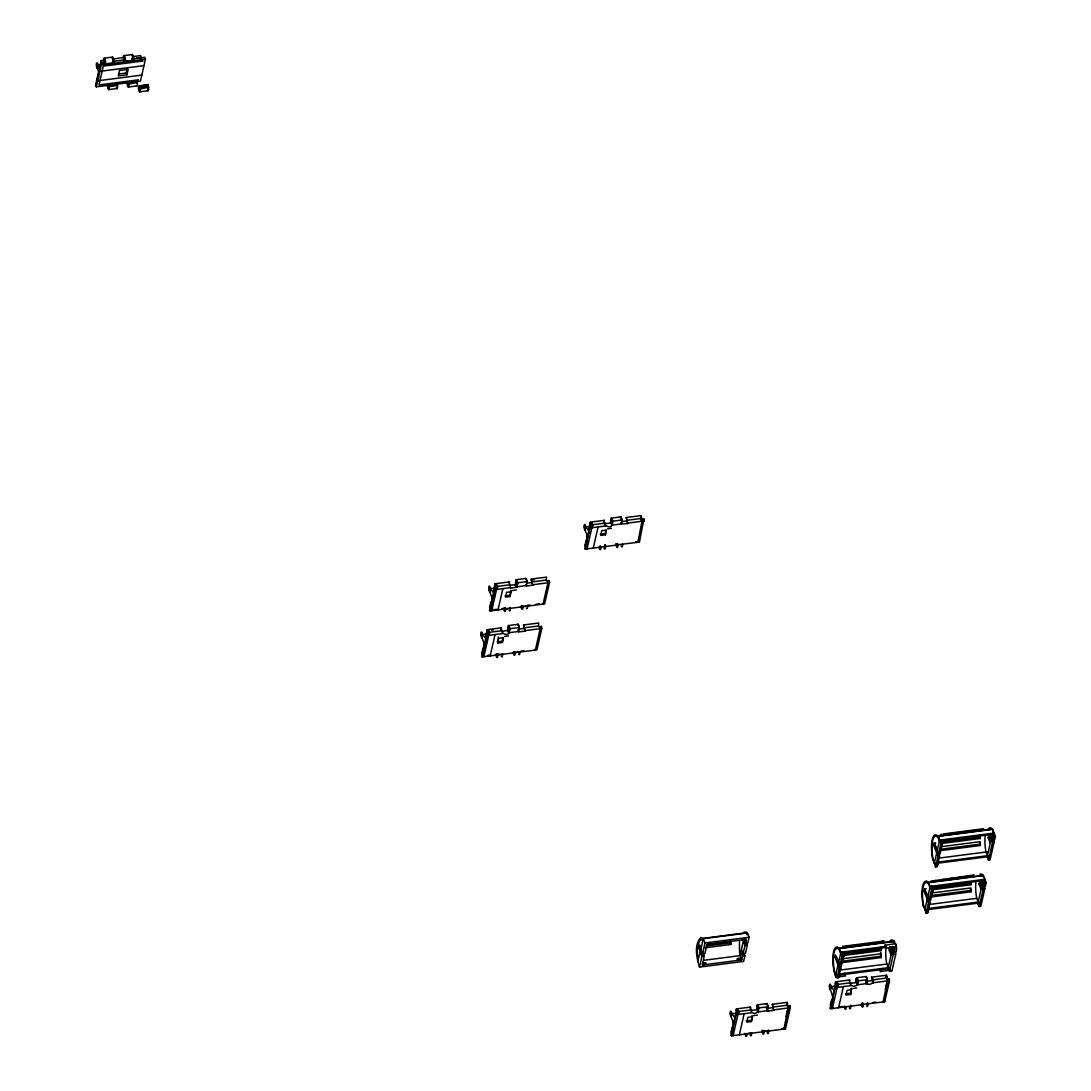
<?xml version="1.0" encoding="UTF-8"?>
<svg xmlns="http://www.w3.org/2000/svg" width="1091" height="1091" viewBox="0 0 1091 1091"><rect width="100%" height="100%" fill="white"/><g stroke="black" fill="none" stroke-linecap="round" stroke-linejoin="round"><path stroke-width="1.5" d="M881.187 957.571L880.601 952.634L881.187 957.571L841.352 962.726M507.888 627.584L507.915 626.889A3 0.9 82.6 0 1 509.524 627.189A3 0.9 82.6 0 1 509.156 631.484L508.201 629.848A3 0.9 82.6 0 1 507.888 627.584L507.601 631.798M515.675 581.694L515.702 580.998A2.987 0.9 82.6 0 1 517.311 581.298A2.987 0.9 82.6 0 1 516.943 585.581L516.002 583.958A2.987 0.9 82.6 0 1 515.675 581.694L515.388 585.894M610.769 520.107L610.783 519.411A2.959 0.9 82.6 0 1 612.378 519.711A2.959 0.9 82.6 0 1 612.024 523.966L611.083 522.344A2.959 0.9 82.6 0 1 610.769 520.107L610.565 522.875M616.524 543.877L617.042 545.786L617.111 543.754M835.12 974.318L836.006 977.481L833.456 967.676A19.352 5.85 82.6 0 1 838.079 947.383L839.484 948.584L841.938 956.63L839.784 966.108L841.338 965.903L843.793 955.102L843.029 955.211L843.493 956.425L841.938 956.63M886.151 948.12L885.265 944.956L886.151 948.12L896.407 946.797L896.093 944.274L895.52 943.633L885.033 945.256M842.975 955.58L881.16 950.629L881.064 946.961M881.16 950.629L881.473 947.997M932.273 889.751L971.017 884.746L970.704 882.346M971.017 884.746L971.331 882.06M980.291 838.474L980.195 834.765L980.291 838.474L941.697 843.479M705.25 947.779L730.738 944.479L730.274 941.11M730.738 944.479L731.079 941.56L707.186 944.642M739.48 941.247L739.575 952.675L741.689 959.903L702.222 965.017L704.295 955.907L702.631 951.638L700.299 951.938L697.613 961.471M129.011 82.602L128.915 83.516A2.959 0.9 82.6 0 1 128.247 86.98A2.959 0.9 82.6 0 1 127.17 82.439M137.33 81.525L137.234 82.439A2.959 0.9 82.6 0 1 136.443 85.794M147.476 90.239A2.959 0.9 82.6 0 0 148.485 90.28A2.959 0.9 82.6 0 0 148.526 87.294L147.899 84.484L139.116 85.971A2.959 0.9 82.6 0 0 138.489 88.916A2.959 0.9 82.6 0 0 139.825 91.821A2.959 0.9 82.6 0 0 140.221 88.371L140.303 87.389L148.621 86.312M109.277 85.153L108.895 86.775L108.186 84.948M117.583 84.075L117.214 85.712M104.654 63.878L104.491 59.869L104.981 62.01L104.231 61.014L103.7 62.61L104.804 64.014A2.959 0.9 82.6 0 0 105.541 61.328A2.959 0.9 82.6 0 0 104.259 58.178A2.959 0.9 82.6 0 0 103.754 61.396L103.809 61.682M124.019 57.618L124.592 59.732L124.251 57.305L112.646 59.187M526.435 582.335L526.421 581.162M762.623 1030.381L763.1 1032.522L763.168 1030.504M104.422 60.25L101.136 60.673L95.585 85.003L96.294 86.83L140.425 81.129L145.444 59.132L144.735 57.305L131.752 58.982M96.294 86.83L101.313 64.846L100.604 63.019L103.7 62.61M101.586 63.646L101.136 60.673M138.475 79.807L98.995 84.907L103.277 66.169L142.744 61.055L124.183 61.887L123.501 58.764A2.959 0.9 82.6 0 1 124.047 55.614A2.959 0.9 82.6 0 1 125.301 58.859A2.959 0.9 82.6 0 1 124.538 61.437L123.842 58.423L123.569 59.119M126.938 74.829L128.165 69.415L119.464 70.533L118.237 75.947L126.938 74.829L126.229 73.002L127.156 68.938M141.066 58.532L140.603 55.573L132.379 56.637M489.777 591.895L490.459 588.24A2.987 0.9 82.6 0 0 488.782 586.931A2.987 0.9 82.6 0 0 489.777 591.895L492.668 599.3L492.614 603.514M481.936 637.826L482.617 634.157A3 0.914 82.6 0 0 480.926 632.848A3 0.914 82.6 0 0 481.936 637.826L484.827 645.231L484.199 647.972L483.859 642.763M516.766 583.862L516.534 581.394L516.97 587.258L510.615 588.09L509.197 581.939L495.069 583.767L493.814 589.235L494.141 592.836M494.959 588.717L495.709 585.431L496.964 585.267L497.537 587.272L494.714 587.64L489.504 610.483L490.159 610.96L544.627 603.909L549.496 582.58L549.182 580.589L546.359 580.944L546.4 577.125L531.331 579.076L532.735 585.226L526.38 586.044L526.312 584.34M493.009 597.786L493.705 594.759M490.159 610.96L495.028 589.617L494.714 587.64M496.964 585.267L495.464 586.522L494.809 584.858M508.842 629.793C511.406 637.185 499.801 635.085 501.383 627.83L487.227 629.671L485.972 635.153L486.695 637.008M491.727 610.755L496.596 589.426L496.119 588.185M487.132 634.621L487.882 631.334L489.136 631.171L489.709 633.175L486.872 633.544L481.649 656.455L482.304 656.932L536.908 649.868L541.791 628.471L541.477 626.479L538.654 626.848L538.681 623.002L523.571 624.966L524.989 631.13L518.62 631.948L518.552 630.23A3 0.9 82.6 0 0 519.139 626.698A3 0.9 82.6 0 0 517.584 624.638M497.373 588.022L497.537 587.272M485.863 640.676L486.177 639.299L482.686 634.526L487.404 633.912M482.304 656.932L487.186 635.535L486.872 633.544M488.386 634.457L489.136 631.171M483.872 656.727L488.754 635.33L488.277 634.103L489.709 633.175M498.001 609.951L502.869 588.608M490.173 655.909L495.055 634.526M508.938 583.03L509.197 581.939M497.687 643.063L498.792 638.249L503.51 637.635L502.405 642.463L497.687 643.063L498.301 637.008M501.383 627.83L501.137 628.934C501.124 635.044 509.674 626.37 509.292 632.671L518.73 631.457L518.007 629.602M510.206 596.532L510.82 590.476L510.206 596.532L505.501 597.132L506.592 592.318L511.311 591.717M502.405 642.463L502.651 638.003M516.97 587.258L516.016 584.053L517.079 586.767L526.503 585.553M532.735 585.226L531.331 579.076M524.989 631.13L523.571 624.966M546.209 593.64L549.182 580.589M540.727 629.752L541.477 626.479M585.131 530.212L585.799 526.598A2.959 0.9 82.6 0 0 584.135 525.303A2.959 0.9 82.6 0 0 585.131 530.212L587.981 537.536M611.71 522.289C614.206 529.64 602.614 527.335 604.346 520.352L590.354 522.166L589.126 527.58L589.836 529.408M617.274 544.177L618.215 544.859L585.499 549.087L584.844 548.623L590.013 525.985L592.808 525.63L592.236 523.653L590.995 523.803L590.258 527.062M586.426 543.85L585.69 547.109L585.049 545.459L586.276 540.045L586.985 541.872M585.499 549.087L590.013 525.985M591.499 526.898L592.236 523.653M592.808 525.63L592.631 526.38L591.99 524.73L590.749 524.894L590.108 523.244L592.44 522.944M593.272 548.077L598.086 526.953M604.1 521.43L604.346 520.352M605.341 534.795L606.432 530.021L601.768 530.635L600.691 535.395L605.341 534.795L605.6 530.403M612.037 525.617L611.11 522.453L612.146 525.139L621.475 523.925L621.284 522.725M621.475 523.925L627.652 523.598L626.261 517.516L641.181 515.579L641.072 520.489M626.261 517.516L627.652 523.598M643.199 522.248L643.935 519.016L641.14 519.371L640.581 517.393L641.822 517.229M615.951 543.645A2.959 0.9 82.6 0 0 617.083 547.45A2.959 0.9 82.6 0 0 617.833 544.736L639.421 542.104L643.935 519.016M743.926 953.411L744.88 955.852L743.612 961.389L699.481 967.103L701.963 956.207L697.926 945.856L698.472 943.47L702.509 953.834L704.841 953.534L706.913 944.424L746.394 939.324L745.535 943.074L747.867 942.76L749.122 937.237L747.458 932.969L745.985 931.932L743.926 932.26M700.845 949.565L703.327 938.669L700.79 937.496C693.753 944.847 696.74 958.266 699.481 967.103M702.509 953.834L704.991 942.951L703.327 938.669L747.458 932.969L747.049 934.742L747.021 932.655L702.877 938.369L702.918 940.456L701.008 939.651C695.349 944.697 697.708 954.27 698.226 961.048M702.999 964.908L702.604 963.339L705.713 962.93L706.177 964.158L703.081 964.553M705.713 962.93L702.522 963.694M737.407 958.825C738.225 962.426 736.22 956.412 740.516 958.43L740.912 960.012L740.516 958.43M745.139 938.205C747.185 940.524 741.471 941.26 742.03 938.601M743.639 939.801L740.025 955.634L703.845 960.312M741.689 959.903L742.548 956.152L741.116 952.498L741.675 950.07L743.107 953.725L745.426 953.425L747.321 945.147L745.889 941.492L743.557 941.792L744.989 945.447L743.107 953.725M743.557 941.792L744.103 939.406L745.535 943.074M731.188 1016.962L731.87 1013.334A2.959 0.9 82.6 0 0 730.206 1012.039A2.959 0.9 82.6 0 0 731.188 1016.962L734.052 1024.272L734.734 1021.285M767.096 1007.825L767.546 1010.675L758.218 1011.875L756.704 1006.284C757.372 1012.284 759.254 1007.266 757.495 1006.679C760.318 1014.616 750.158 1016.471 750.403 1007.088L736.425 1008.902L735.389 1018.408L731.938 1013.703L736.602 1013.103M766.387 1008.479L767.437 1011.152L773.724 1010.348L772.319 1004.252L787.238 1002.329L787.211 1006.12L790.007 1005.752L790.307 1007.729L785.493 1028.854L731.556 1035.823L730.915 1035.359L736.07 1012.734L738.88 1012.366L738.307 1010.389L737.066 1010.552L736.316 1013.798M732.497 1030.6L731.747 1033.845L731.106 1032.195L732.347 1026.781L733.057 1028.608L733.425 1026.986L733.097 1021.831M731.556 1035.823L736.07 1012.734M738.88 1012.366L738.702 1013.116L738.307 1010.389M739.33 1034.827L744.157 1013.703M750.403 1007.088L750.881 1010.007M751.413 1021.531L752.504 1016.771L747.84 1017.371L746.749 1022.144L751.413 1021.531L752.026 1015.544M758.109 1012.366L757.168 1009.189M767.437 1011.152L766.823 1008.848M773.724 1010.348L772.319 1004.252M786.597 1005.179L787.238 1002.329M787.879 1003.979L786.393 1005.22M786.038 1016.498L787.443 1010.402M788.275 1006.707L788.452 1005.957L783.938 1029.045L783.283 1028.581M785.493 1028.854L784.838 1028.377L790.007 1005.752M844.448 973.117L845.566 975.981L836.238 977.195L837.124 977.754L839.293 968.276L834.915 957.052L835.406 954.884L839.784 966.108M834.165 971.876L834.41 970.799A17.961 5.428 82.6 0 1 833.974 952.92A17.961 5.428 82.6 0 1 839.238 949.675L839.197 948.338L894.061 941.247L894.088 942.569M830.442 989.864L831.11 986.25A2.959 0.9 82.6 0 0 829.446 984.955A2.959 0.9 82.6 0 0 830.442 989.864L833.292 997.188M835.597 975.545L837.997 964.976L839.552 964.771M831.587 999.683L830.36 1005.111L831.001 1006.748L831.737 1003.502M866.349 980.741L866.786 983.577L857.471 984.791L855.958 979.186C862.231 987.641 848.212 989.155 849.657 980.004L835.665 981.818L834.438 987.232L835.147 989.06M862.586 1003.829L863.527 1004.511L830.81 1008.739L830.169 1008.275L835.324 985.637L838.12 985.282L837.561 983.305L836.32 983.455L835.57 986.714M830.81 1008.739L835.324 985.637M837.124 977.754L838.679 977.55L840.847 968.072L836.47 956.848L834.915 957.052M838.12 985.282L837.956 986.032L837.561 983.305M837.793 976.99L838.679 977.55L839.552 974.877L838.611 974.549L839.088 975.763L839.552 974.877M843.561 957.325L842.62 956.998L843.084 958.212L843.793 955.102M838.584 1007.729L843.398 986.605M849.412 981.082L849.657 980.004M850.666 994.447L851.266 988.46L850.666 994.447L846.002 995.047L847.08 990.287L851.744 989.673M857.349 985.268L856.421 982.105A2.959 0.9 82.6 0 1 856.08 979.759L856.108 979.063A2.959 0.9 82.6 0 1 857.69 979.363A2.959 0.9 82.6 0 1 857.335 983.618L856.394 981.995M872.65 979.923L886.888 977.972L887.133 976.881L886.492 975.231L871.573 977.168C877.778 982.827 866.186 987.887 865.79 981.014M871.573 977.168L872.977 983.25M885.824 978.136L886.492 975.231M894.906 951.884L895.766 954.08L891.988 970.635L889.506 970.976L887.965 968.767L891.62 952.729L889.56 947.424L888.988 949.92L891.061 955.225M888.81 968.044L888.401 969.831L888.81 968.044L889.901 969.19L889.438 967.962M896.407 946.797L896.257 951.925L893.774 952.238L893.843 948.625L892.656 950.52L893.911 951.638L893.434 950.411M888.974 968.481L888.565 970.267L889.506 970.976L891.988 970.649M892.82 950.943L893.065 948.734M885.292 989.414L887.038 981.777M887.528 979.609L887.706 978.859L883.178 1001.961L882.537 1001.497L884.733 1001.756L889.56 980.632L889.26 978.668L886.451 979.022L885.892 977.045L887.133 976.881M893.147 947.37L890.665 947.684L893.284 954.393L889.506 970.963L889.029 969.749M884.092 1001.293L889.26 978.668M935.614 842.566L935.11 844.761L939.528 856.108L937.101 866.786L935.519 866.99L937.96 856.312L933.541 844.966L934.032 842.77L938.465 854.117L940.033 853.926L942.365 843.016M926.177 892.397L930.105 902.448L927.65 913.167L926.082 913.372L928.523 902.652L924.077 891.252L924.582 889.056L926.164 888.851M935.519 866.99L933.037 858.862A18.152 5.482 82.6 0 1 932.587 840.793A18.152 5.482 82.6 0 1 937.905 837.506L939.474 837.302M926.082 913.372L923.572 905.216A18.22 5.51 82.6 0 1 923.122 887.065A18.22 5.51 82.6 0 1 928.468 883.765L928.427 882.414L983.168 875.337L983.209 876.687A18.22 5.51 82.6 0 0 982.118 875.746M937.169 850.789L939.596 840.111L994.119 833.06L993.874 834.151L940.333 841.025M927.718 897.102L930.173 886.383L984.9 879.305L984.655 880.396M940.919 841.011L941.165 839.906L942.529 843.452L941.806 846.139L941.328 844.911L942.119 845.266M938.465 854.117L940.892 843.438L938.151 836.415L936.746 835.201A19.57 5.919 82.6 0 0 932.069 855.712L932.778 859.967M931.469 889.724L933.05 889.52L930.609 900.239L929.027 900.443L931.469 889.724L928.714 882.674L927.295 881.446A19.652 5.932 82.6 0 0 922.604 902.039L923.327 906.307M937.66 864.808L936.869 864.467L937.346 865.695L937.905 862.572M928.468 908.926L927.909 912.062M928.223 911.176L928.632 909.362M932.382 892.438L933.119 889.738L931.741 886.178L931.496 887.283L983.073 880.601L983.332 879.51L984.628 882.851L983.823 886.383L985.405 886.178L986.209 882.646L983.455 875.582L982.036 874.368A19.652 5.932 82.6 0 0 979.841 874.3M990.301 843.125L988.214 837.752L988.787 835.229L991.351 841.57M981.068 889.397L978.968 884.01L979.541 881.487L982.65 889.192M980.673 881.746L982.255 881.555L984.9 888.36L980.823 906.28L979.241 906.485L983.332 888.565L980.673 881.746L981.177 879.564L983.823 886.383M993.192 839.497L992.074 838.338L993.124 836.456L992.701 838.256L994.119 842.088L990.042 859.94L988.473 860.144L987.178 856.817L990.873 840.602M992.305 834.356L992.551 833.265L993.846 836.592L993.042 840.111L994.624 839.906L995.415 836.388L992.674 829.351L991.269 828.137A19.57 5.919 82.6 0 0 988.132 829.01M987.614 857.894L988.023 856.08L989.142 857.24L988.023 856.08M988.201 856.517L987.791 858.331L988.732 859.04L988.241 857.812M992.251 838.774L992.496 836.538M978.791 902.421L978.382 904.234L978.791 902.421L979.909 903.58L979.418 902.339M983.973 885.756L982.855 884.61L983.905 882.714L985.405 886.178M988.473 860.144L992.551 842.293L989.905 835.501L991.474 835.297L992.374 837.602M978.954 902.857L978.545 904.671L979.486 905.394M983.018 885.033L983.264 882.796M621.352 520.925L621.325 519.289M861.945 1003.12L862.354 1005.438L862.326 1003.202M942.215 844.339L942.529 843.452M937.755 863.881L938.069 863.008M933.119 889.738L932.791 890.624L932.314 889.383L932.696 891.552M136.948 83.148L137.234 82.439L128.643 84.225L127.92 82.398M112.728 63.36L112.741 60.823M840.425 951.025L841.543 953.902L843.098 953.698L843.493 956.425L843.97 955.525M880.192 969.776L880.614 971.713L879.701 969.367M940.251 834.915L941.315 834.192L941.833 835.488M982.2 829.487L983.277 828.765L983.782 830.06M930.814 881.16L974.018 874.982L972.94 875.705M932.641 859.094L934.482 862.572M923.177 905.448L925.032 908.926M834.015 971.031L835.842 974.454M589.004 533.035L590.013 532.613L585.867 526.967L588.976 526.558M113.055 61.232L112.918 58.846M147.817 89.067L147.79 86.816M104.177 58.191L112.496 57.114M123.965 55.627L132.256 54.55M101.845 62.501L104.831 62.119M136.893 57.973L141.325 57.4M113.655 61.328L123.46 60.06M106.318 63.66L113.123 62.937A2.959 0.9 82.6 0 0 113.655 58.996A2.959 0.9 82.6 0 0 112.018 58.178M145.444 59.132L98.149 65.337L97.413 68.569L98.626 71.679M100.522 68.174L97.413 68.569A2.959 0.9 82.6 0 1 96.417 63.66A2.959 0.9 82.6 0 1 98.081 64.942L99.363 68.419M143.957 65.637L99.827 71.351L99.117 69.524M118.974 73.943L126.229 73.002M141.803 75.102L97.672 80.816L96.949 78.988M108.718 89.598L117.037 88.521M128.37 87.035L136.689 85.957M147.762 85.084L139.348 86.107L139.212 87.185L139.934 89.026L148.526 87.294M139.662 91.821L147.981 90.744M592.672 524.757L605.423 523.107M627.325 520.271L641.003 518.498M610.987 522.944L604.7 523.748L605.75 526.435M621.897 521.525L626.616 520.912M590.313 527.962L605.86 525.944L604.809 523.271M627.775 523.107L644.249 520.98M607.401 528.849L611.424 528.33M600.214 534.181L604.878 533.581M584.844 548.623L587.64 548.255M531.072 580.167L534.222 579.757M497.401 586.385L510.274 584.721M532.408 581.858L546.223 580.071M509.552 585.376L515.907 584.558M526.912 583.126L531.685 582.512M495.246 588.008L490.527 588.635L494.018 593.368M495.028 589.617L510.724 587.599M532.858 584.721L549.496 582.58M512.279 590.517L516.343 589.999M505.01 595.904L509.729 595.291M493.65 609.705L496.855 609.283M501.669 608.669L504.888 608.246M526.912 605.396L530.008 605M536.199 604.196L539.309 603.8M505.556 608.805L510.261 608.192L510.152 607.428M491.7 630.148L493.268 629.943M488.891 632.262L487.622 632.425L486.981 630.762M489.573 632.289L502.474 630.625M524.662 627.748L538.504 625.961M519.152 629.03L523.939 628.402M487.186 635.535L502.924 633.503M525.112 630.625L541.791 628.471M504.492 636.435L508.556 635.917M497.196 641.835L501.928 641.222M487.404 655.459L490.623 655.05M495.464 654.423L498.682 654M520.693 651.15L523.803 650.754M497.741 654.764L502.842 654.273M942.992 833.974L983.277 828.765M946.961 834.042L950.316 833.606M955.348 832.951L958.703 832.528M963.735 831.874L967.09 831.437M972.136 830.783L975.49 830.346M938.151 836.415L992.674 829.351M941.274 842.388L979.868 837.397M940.892 843.438L942.474 843.234M993.846 836.592L995.415 836.388M988.214 837.752L989.782 837.547M933.541 844.966L935.11 844.761M941.588 846.657L980.182 841.666L980.318 845.498L940.047 850.707M992.551 842.293L994.119 842.088M941.206 849.18L979.813 844.189L980.318 845.498M938.233 852.78L936.664 852.985L934.223 863.663L935.792 863.458M937.96 856.312L939.528 856.108M939.583 858.017L987.56 851.812M937.701 862.149L987.423 855.712L985.991 852.016A18.22 5.51 82.6 0 1 985.146 836.402M937.455 863.24L987.178 856.817M932.505 880.942L935.873 880.505M940.933 879.851L944.301 879.414M949.347 878.76L952.716 878.323M957.775 877.669L961.144 877.232M966.203 876.578L969.572 876.141M928.714 882.674L983.455 875.582M931.85 888.66L970.595 883.655M984.628 882.851L986.209 882.646M978.968 884.01L980.55 883.805M924.077 891.252L925.659 891.047M930.473 893.174L970.908 887.938L971.045 891.783L930.609 897.02M983.223 886.669L981.641 886.874L977.931 903.143L979.241 906.485M983.332 888.565L984.9 888.36M931.782 895.479L970.54 890.474L971.045 891.783M928.796 899.093L927.214 899.298L924.773 910.03L926.354 909.826M928.523 902.652L930.105 902.448M928.482 904.575L976.731 898.329L978.191 902.052L928.264 908.503M928.018 909.608L979.513 902.939M704.991 942.951L749.122 937.237M697.926 945.856L700.258 945.556M706.232 945.979L730.124 942.883M744.989 945.447L747.321 945.147M701.963 956.207L704.295 955.907M741.116 952.498L743.448 952.198M742.548 956.152L744.88 955.852M737.325 959.194L740.434 958.784M842.607 946.388L884.105 941.015L879.728 942.16M737.884 960.053L740.994 959.644M846.521 946.456L849.848 946.033M854.826 945.379L859.803 944.738M863.131 944.315L868.109 943.66M871.423 943.238L874.75 942.801M839.484 948.584L894.347 941.492L895.766 945.147M885.51 946.47L840.902 952.252L838.502 962.808L840.056 962.617M842.211 953.125L886.478 947.397M889.751 946.974L893.038 946.552M842.566 954.502L880.737 949.552M893.229 949.156L896.802 949.525M841.216 958.934L881.051 953.779M893.284 954.393L895.766 954.08M842.497 961.212L880.682 956.275M839.293 968.276L840.847 968.072M839.252 970.172L886.792 964.021L888.21 967.676L839.034 974.045M838.706 975.136L887.965 968.767M880.846 971.413L888.606 970.417M837.315 984.382L836.061 984.546L835.42 982.896M837.983 984.409L850.735 982.759M850.012 983.4L856.312 982.596M867.209 981.177L871.927 980.564M835.842 986.019L831.178 986.632L834.629 991.324M835.624 987.614L851.171 985.596M873.086 982.759L888.006 980.836M852.712 988.501L856.735 987.982M845.525 993.833L850.189 993.233M738.062 1011.48L736.82 1011.63L736.18 1009.993M738.743 1011.493L751.481 1009.843M773.396 1007.007L787.075 1005.247M750.758 1010.498L757.059 1009.68M767.955 1008.275L772.673 1007.661M736.384 1014.698L751.917 1012.693M773.833 1009.857L788.752 1007.92M753.472 1015.598L757.481 1015.066M832.488 1005.507L831.247 1005.67L830.606 1004.02M839.034 1006.87L842.211 1006.461M872.636 1002.534L875.991 1002.097M830.169 1008.275L832.678 1007.702M884.733 1001.756L863.158 1004.388A2.959 0.9 82.6 0 1 862.531 1007.143A2.959 0.9 82.6 0 1 861.317 1004.047M746.271 1020.917L750.935 1020.317M730.915 1035.359L733.425 1034.786M784.838 1028.377L781.756 1028.54M768.569 1030.872L763.905 1031.486A2.959 0.9 82.6 0 1 763.154 1034.186A2.959 0.9 82.6 0 1 762.023 1030.381M132.556 56.241L132.584 58.478M621.093 522.616L621.352 522.753A2.959 0.9 82.6 0 0 621.788 518.866A2.959 0.9 82.6 0 0 620.193 517.625M526.121 584.217L526.367 584.367A2.987 0.9 82.6 0 0 526.898 580.807A2.987 0.9 82.6 0 0 525.357 578.762M147.667 85.043L147.435 84.893A2.959 0.9 82.6 0 0 146.739 86.83M639.421 542.104L635.698 541.791M637.226 541.845L637.867 542.309L642.381 519.207M604.837 545.786L605.778 546.468L605.069 544.641M542.404 603.637L543.059 604.114L547.927 582.771L547.614 580.794M522.262 605.996L523.203 606.691M510.643 608.314L510.261 608.192A2.987 0.9 82.6 0 1 509.129 610.496M534.685 649.595L535.34 650.072L540.209 628.675L539.909 626.684M515.429 652.636C514.229 650.945 514.27 655.486 513.711 651.954M851.089 1006.12L850.721 1005.997A2.959 0.9 82.6 0 1 850.421 1008.602A2.959 0.9 82.6 0 1 849.357 1007.77M763.345 1030.913L764.273 1031.595M750.103 1034.868A2.959 0.9 82.6 0 0 751.167 1035.686A2.959 0.9 82.6 0 0 751.467 1033.095L751.849 1033.204M992.66 836.961L993.601 837.683L993.124 836.456M983.441 883.219L984.382 883.942M894.347 941.492L892.943 940.292A19.352 5.85 82.6 0 0 889.847 941.151M866.813 1004.634L867.168 1003.079M518.757 652.773L519.234 651.818M767.559 1031.718L767.982 1030.463M865.927 981.423L866.663 982.405A2.959 0.9 82.6 0 0 867.181 978.886A2.959 0.9 82.6 0 0 865.654 976.854M766.673 1008.52L767.409 1009.502A2.959 0.9 82.6 0 0 767.859 1005.602A2.959 0.9 82.6 0 0 766.264 1004.375M993.874 834.151L992.387 829.105L937.865 836.17L939.351 841.202M990.928 834.683L993.042 840.111M928.468 883.765L929.914 887.488M924.582 889.056L929.027 900.443M891.674 946.879L893.774 952.238M865.627 981.382L866.677 984.068M863.076 1004.17L862.886 1002.902M842.457 952.048L843.098 953.698M839.238 949.675L840.656 953.329M840.479 963.708L841.338 965.903M839.143 976.663L838.202 976.336L838.679 977.55M835.665 981.818L836.32 983.455M836.702 986.196L837.179 987.41L832.365 1008.534L831.888 1007.32M833.251 1001.361L832.338 994.747M617.751 544.518L617.738 543.973M605.328 546.127L605.41 546.346A2.959 0.9 82.6 0 1 605.11 548.95A2.959 0.9 82.6 0 1 604.046 548.118M590.354 522.166L590.995 523.803M591.39 526.544L591.868 527.758L587.053 548.882L586.576 547.668M745.058 938.56L745.535 939.774M741.948 938.956L742.425 940.183M585.294 544.368L585.935 546.018M763.823 1031.268L763.795 1030.722M736.425 1008.902L737.066 1010.552M710.323 942.706L710.718 944.288L710.241 943.06M737.461 1013.28L737.939 1014.507L733.111 1035.632L732.634 1034.404M731.352 1031.118L731.993 1032.754M522.739 606.351L522.821 606.569A2.987 0.9 82.6 0 1 522.194 609.351A2.987 0.9 82.6 0 1 520.966 606.214M495.069 583.767L495.709 585.431M508.12 630.448L509.183 633.175M514.966 652.309L515.047 652.527A3 0.9 82.6 0 1 514.42 655.323A3 0.9 82.6 0 1 513.193 652.173M491.673 603.664L490.95 601.823L489.695 607.292L490.35 608.955M502.378 653.932L502.46 654.15A3 0.9 82.6 0 1 501.328 656.455M487.227 629.671L487.882 631.334M483.818 649.622L483.095 647.768L481.84 653.25L482.495 654.914L482.099 652.159M132.488 58.273L132.475 60.81L142.744 61.055L124.415 61.314L132.829 60.36A2.959 0.9 82.6 0 0 133.484 56.896A2.959 0.9 82.6 0 0 131.875 55.041M97.863 75.034L98.804 77.475M96.854 79.425L97.563 81.252M600.009 545.977L600.036 547.982L599.477 547.014M605.137 544.859L605.41 546.346M745.548 1033.75L746.012 1034.745L746.271 1033.6M504.901 608.082L504.751 609.855L504.219 608.232M497.087 654.041L497.032 655.8L496.405 654.191M893.924 947.124L894.32 949.852M850.612 1005.234L850.721 1005.997M751.454 1032.918L746.803 1033.695A2.959 0.9 82.6 0 1 746.176 1036.45A2.959 0.9 82.6 0 1 744.976 1033.341M522.712 605.791L522.821 606.569L527.526 605.955A2.987 0.9 82.6 0 1 526.394 608.26M514.938 651.75L515.047 652.527L519.78 651.913A3 0.9 82.6 0 1 518.634 654.218M844.748 1006.352L845.252 1007.648L845.525 1006.516M522.234 606.16L522.016 607.632L521.484 605.996M587.026 535.095L587.367 540.25M491.7 596.832L492.041 602.027M979.704 842.402L979.813 844.189M970.445 888.688L970.54 890.474M116.301 87.689A2.959 0.9 82.6 0 0 117.351 88.276A2.959 0.9 82.6 0 0 117.569 85.534L109.264 86.612A2.959 0.9 82.6 0 1 108.35 89.38A2.959 0.9 82.6 0 1 107.477 84.607M736.548 1010.771A2.959 0.9 82.6 0 1 736.957 1010.361M768.459 1030.109A2.959 0.9 82.6 0 1 768.364 1033.327A2.959 0.9 82.6 0 1 767.205 1032.659M835.801 983.673A2.959 0.9 82.6 0 1 836.197 983.277M846.057 1006.598A2.959 0.9 82.6 0 1 845.43 1009.366A2.959 0.9 82.6 0 1 844.216 1006.257M867.713 1003.024A2.959 0.9 82.6 0 1 867.686 1006.038A2.959 0.9 82.6 0 1 866.69 1006.066M886.792 964.021A18.029 5.441 82.6 0 1 885.96 948.584M590.49 524.021A2.959 0.9 82.6 0 1 590.667 523.721M600.636 546.182A2.959 0.9 82.6 0 1 600.336 549.659A2.959 0.9 82.6 0 1 599.014 547.368M622.497 544.136A2.959 0.9 82.6 0 1 622.197 546.741A2.959 0.9 82.6 0 1 621.134 545.909M505.447 608.028A2.987 0.9 82.6 0 1 505.038 611.587A2.987 0.9 82.6 0 1 503.701 608.451M495.382 585.349A2.987 0.9 82.6 0 1 495.846 585.335M497.632 653.986A3 0.9 82.6 0 1 497.332 657.505A3 0.9 82.6 0 1 495.982 655.186M976.731 898.329A18.302 5.523 82.6 0 1 975.899 882.66M96.785 64.833C97.126 70.765 98.681 63.019 96.785 64.833M107.968 86.012L108.568 87.88L107.968 86.012M127.702 83.448L128.315 85.33L127.702 83.448M138.993 88.248L139.607 90.117L138.993 88.248M481.295 634.035C481.581 639.94 483.286 632.371 481.295 634.035M489.15 588.117C489.436 594.009 491.141 586.467 489.15 588.117M584.503 526.476C584.844 532.408 586.399 524.662 584.503 526.476M730.561 1013.212C730.902 1019.158 732.47 1011.398 730.561 1013.212M756.854 1006.161L756.827 1006.843A2.959 0.9 82.6 0 0 757.14 1009.093L758.081 1010.702A2.959 0.9 82.6 0 0 758.45 1006.461A2.959 0.9 82.6 0 0 756.854 1006.161M829.815 986.128C830.101 992.005 831.778 984.396 829.815 986.128M508.474 627.83L509.088 629.739L508.474 627.83M611.342 520.352L611.942 522.234L611.342 520.352M856.653 980.004L857.253 981.886L856.653 980.004M620.765 516.889L611.437 518.102L612.651 521.212L621.979 519.998L620.765 516.889M525.78 578.448L516.357 579.662L517.584 582.799L526.994 581.585L525.78 578.448M518.02 624.338L508.57 625.552L509.797 628.702L519.234 627.475L518.02 624.338M866.077 976.54L856.749 977.754L857.962 980.864L867.29 979.65L866.077 976.54M766.823 1003.638L757.509 1004.838L758.709 1007.948L768.037 1006.748L766.823 1003.638"/></g></svg>
